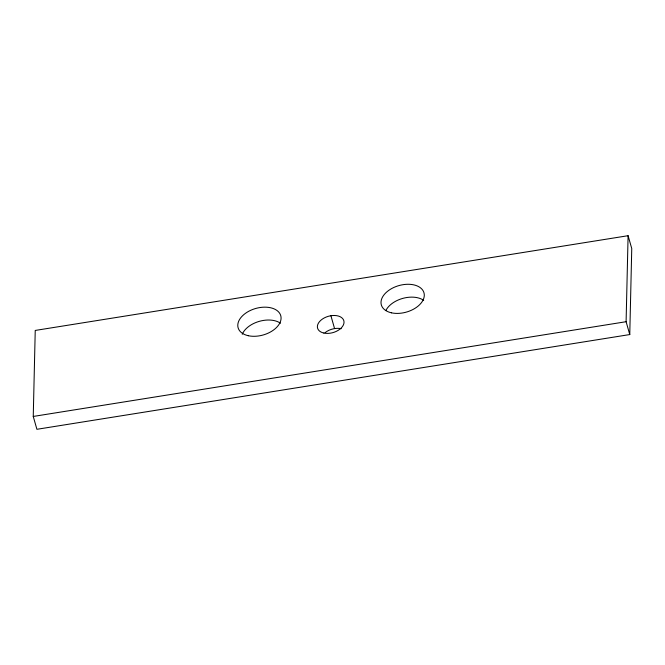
<?xml version="1.0" encoding="UTF-8"?>
<svg xmlns="http://www.w3.org/2000/svg" width="665" height="665" viewBox="0 0 665 665"><rect width="100%" height="100%" fill="white"/><g stroke="black" fill="none" stroke-linecap="round" stroke-linejoin="round"><path stroke-width="1" d="M33.25 416.448L35.237 330.438L628.093 235.701L631.75 248.552L629.763 334.562L36.907 429.299L33.25 416.448L626.098 321.71L628.093 235.701M626.098 321.71L629.763 334.562M330.912 315.734L334.57 328.585M325.094 332.641A13.641 8.47 -15.9 0 1 341.203 328.685M242.26 334.262A22.169 13.774 -15.9 0 1 259.184 321.378A22.169 13.774 -15.9 0 1 280.464 323.223M385.816 310.622A22.169 13.774 -15.9 0 1 402.957 298.336A22.169 13.774 -15.9 0 1 423.68 300.339M248.319 335.717A22.169 13.774 -15.9 0 0 281.079 318.269A22.169 13.774 -15.9 0 0 248.885 311.203A22.169 13.774 -15.9 0 0 248.319 335.717M323.872 333.049A13.641 8.47 -15.9 0 0 344.029 322.309A13.641 8.47 -15.9 0 0 324.221 317.961A13.641 8.47 -15.9 0 0 323.872 333.049M391.535 312.833A22.169 13.774 -15.9 0 0 424.295 295.385A22.169 13.774 -15.9 0 0 392.101 288.319A22.169 13.774 -15.9 0 0 391.535 312.833"/></g></svg>
